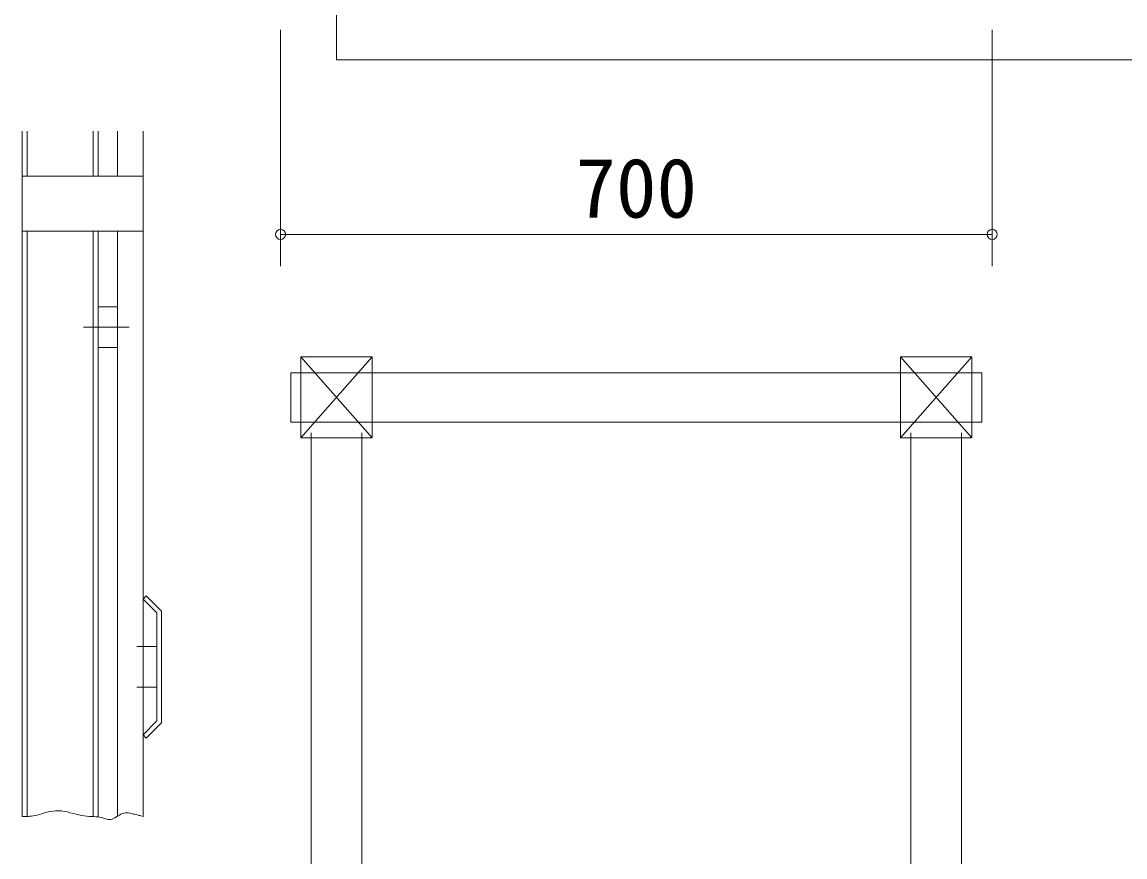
# Model space of a CAD drawing. Units: millimetres, scale not verified. Extents: x -4246 to 7230, y -3649 to 4339.
# Drawn here: x -2425 to -1340, y 1409 to 2231 of the extents above; entities that cross this region are included whole.
import ezdxf
from ezdxf.enums import TextEntityAlignment as Align

# ---------------------------------------------------------------- set-up
doc = ezdxf.new("R2010")
doc.units = ezdxf.units.MM
doc.header["$LTSCALE"] = 20
doc.header["$PDMODE"] = 32
doc.header["$PDSIZE"] = 10
doc.linetypes.add('CHAIN1', pattern=[8, 5, -1, 1, -1])
for name, color, linetype, lineweight in [('0-0_0', 134, 'Continuous', 18), ('0-7_ﾗッｸ', 6, 'Continuous', 18), ('0-8_ﾚｰﾙ', 134, 'Continuous', 18), ('0-D_外形線', 5, 'Continuous', 18), ('0-E_寸法', 5, 'Continuous', 18), ('0-F_寸法線', 7, 'Continuous', 18), ('1-0_中心線', 1, 'CHAIN1', 18), ('1-2_補助', 5, 'Continuous', 18), ('1-3_補助線', 5, 'Continuous', 18)]:
    doc.layers.add(name, color=color, linetype=linetype, lineweight=lineweight)
doc.styles.add('ＭＳ ゴシック', font='')
doc.styles.get('ＭＳ ゴシック').set_extended_font_data('MS Gothic')

msp = doc.modelspace()

# ---------------------------------------------------------------- linework, layer by layer
at = {"layer": '0-0_0'}
msp.add_line((-2425.22, 2025.32), (-2425.22, 2079.66), dxfattribs=at)
at = {"layer": '0-7_ﾗッｸ'}
for p, q in [((-2331.22, 2123.94), (-2331.22, 2079.66)), ((-2306.22, 2123.94), (-2306.22, 2079.66)), ((-2331.22, 2025.32), (-2331.22, 1449.35)), ((-2306.22, 2025.32), (-2306.22, 1449.35))]:
    msp.add_line(p, q, dxfattribs=at)
at = {"layer": '0-8_ﾚｰﾙ'}
for p, q in [((-2425.22, 1449.35), (-2425.22, 2123.94)), ((-2420.22, 2079.66), (-2420.22, 2123.94)), ((-2355.22, 2079.66), (-2355.22, 2123.94)), ((-2350.22, 2079.66), (-2350.22, 2123.94)), ((-2420.22, 1449.35), (-2420.22, 2025.32)), ((-2355.22, 1449.35), (-2355.22, 2025.32)), ((-2350.22, 1449.35), (-2350.22, 2025.32)), ((-2331.22, 1950.98), (-2350.22, 1950.98)), ((-2331.22, 1910.98), (-2331.22, 1950.98)), ((-2331.22, 1910.98), (-2350.22, 1910.98))]:
    msp.add_line(p, q, dxfattribs=at)
at = {"layer": '0-D_外形線', "color": 4, "lineweight": 9}
for p, q in [((-2115.82, 2254.17), (-2115.82, 2194.17)), ((-1415.82, 2194.17), (-2115.82, 2194.17)), ((-1415.82, 2194.17), (-690.82, 2194.17))]:
    msp.add_line(p, q, dxfattribs=at)
at = {"layer": '0-D_外形線'}
for p, q in [((-2150.82, 1901.86), (-2080.82, 1901.86)), ((-2150.82, 1901.86), (-2150.82, 1821.86)), ((-2080.82, 1901.86), (-2080.82, 1821.86)), ((-1560.82, 1901.86), (-1490.82, 1901.86)), ((-1560.82, 1901.86), (-1560.82, 1821.86)), ((-1490.82, 1901.86), (-1490.82, 1821.86)), ((-2140.82, 1826.86), (-2140.82, 896.86)), ((-2090.82, 1826.86), (-2090.82, 896.86)), ((-1550.82, 1826.86), (-1550.82, 896.86)), ((-1500.82, 1826.86), (-1500.82, 896.86)), ((-2150.82, 1821.86), (-2080.82, 1821.86)), ((-1560.82, 1821.86), (-1490.82, 1821.86)), ((-2303.02, 1666.46), (-2306.2, 1663.28)), ((-2292.52, 1649.6), (-2306.2, 1663.28)), ((-2288.02, 1651.46), (-2303.02, 1666.46)), ((-2292.52, 1649.6), (-2292.52, 1543.33)), ((-2288.02, 1651.46), (-2288.02, 1541.46)), ((-2312.22, 1616.46), (-2292.52, 1616.46)), ((-2312.22, 1576.46), (-2292.52, 1576.46)), ((-2292.52, 1543.33), (-2306.2, 1529.64)), ((-2288.02, 1541.46), (-2303.02, 1526.46)), ((-2303.02, 1526.46), (-2306.2, 1529.64))]:
    msp.add_line(p, q, dxfattribs=at)
at = {"layer": '0-E_寸法', "color": 7}
for p, q in [((-2150.82, 1901.86), (-2080.82, 1821.86)), ((-2150.82, 1821.86), (-2080.82, 1901.86)), ((-1560.82, 1901.86), (-1490.82, 1821.86)), ((-1560.82, 1821.86), (-1490.82, 1901.86))]:
    msp.add_line(p, q, dxfattribs=at)
at = {"layer": '0-F_寸法線'}
for p, q in [((-2170.82, 2223.55), (-2170.82, 1991.09)), ((-1470.82, 2223.55), (-1470.82, 1991.09)), ((-1470.82, 2022.34), (-2170.82, 2022.34)), ((-2108.32, 2022.34), (-1533.32, 2022.34))]:
    msp.add_line(p, q, dxfattribs=at)
for p in [(-2170.82, 2022.34), (-1470.82, 2022.34)]:
    msp.add_point(p, dxfattribs=at)
at = {"layer": '1-0_中心線'}
msp.add_line((-2364.73, 1930.98), (-2319.98, 1930.98), dxfattribs=at)
at = {"layer": '1-2_補助', "color": 134}
for p, q in [((-2160.82, 1886.16), (-2160.82, 1837.56)), ((-2160.82, 1837.56), (-1480.82, 1837.56))]:
    msp.add_line(p, q, dxfattribs=at)
msp.add_lwpolyline([(-2160.82, 1886.16), (-1480.82, 1886.16), (-1480.82, 1837.56)], dxfattribs=at)
at = {"layer": '1-3_補助線', "color": 134}
for points in [[(-2425.22, 2079.66), (-2306.22, 2079.66), (-2306.22, 2025.32), (-2425.22, 2025.32)], [(-2425.22, 1449.36), (-2424.94, 1449.35), (-2424.82, 1449.35), (-2424.66, 1449.34), (-2424.44, 1449.34), (-2424.15, 1449.33), (-2423.78, 1449.33), (-2423.3, 1449.32), (-2422.7, 1449.3), (-2421.97, 1449.29), (-2421.1, 1449.28), (-2420.07, 1449.28), (-2418.88, 1449.31), (-2417.54, 1449.4), (-2416.02, 1449.55), (-2414.33, 1449.8), (-2412.47, 1450.15), (-2410.42, 1450.63), (-2408.2, 1451.23), (-2405.81, 1451.93), (-2403.27, 1452.66), (-2400.62, 1453.37), (-2397.88, 1454), (-2395.06, 1454.51), (-2392.19, 1454.83), (-2389.29, 1454.91), (-2386.38, 1454.71), (-2383.48, 1454.28), (-2380.59, 1453.68), (-2377.73, 1452.96), (-2374.9, 1452.19), (-2372.12, 1451.42), (-2369.39, 1450.72), (-2366.72, 1450.13), (-2364.13, 1449.72), (-2361.62, 1449.45), (-2359.21, 1449.28), (-2356.91, 1449.18), (-2354.72, 1449.1), (-2352.65, 1449.01)], [(-2352.65, 1449.01), (-2350.73, 1448.86), (-2348.95, 1448.61), (-2347.31, 1448.25), (-2345.81, 1447.81), (-2344.41, 1447.33), (-2343.09, 1446.87), (-2341.82, 1446.48), (-2340.56, 1446.22), (-2339.3, 1446.13), (-2338.01, 1446.27), (-2336.66, 1446.66), (-2335.26, 1447.28), (-2333.83, 1448.04), (-2332.36, 1448.9), (-2330.87, 1449.79), (-2329.38, 1450.65), (-2327.88, 1451.41), (-2326.4, 1452.03), (-2324.94, 1452.44), (-2323.5, 1452.66), (-2322.09, 1452.73), (-2320.7, 1452.67), (-2319.34, 1452.5), (-2318.01, 1452.25), (-2316.71, 1451.96), (-2315.45, 1451.65), (-2314.22, 1451.35), (-2313.04, 1451.05), (-2311.92, 1450.77), (-2310.88, 1450.51), (-2309.92, 1450.28), (-2309.06, 1450.06), (-2308.31, 1449.88), (-2306.22, 1449.36)]]:
    msp.add_lwpolyline(points, dxfattribs=at)

# ---------------------------------------------------------------- texts
at = {"layer": '0-F_寸法線', "style": 'ＭＳ ゴシック'}
msp.add_text('700', height=58.65, dxfattribs=at).set_placement((-1880.82, 2021.21), align=Align.BOTTOM_LEFT)

doc.saveas('drawing.dxf')
